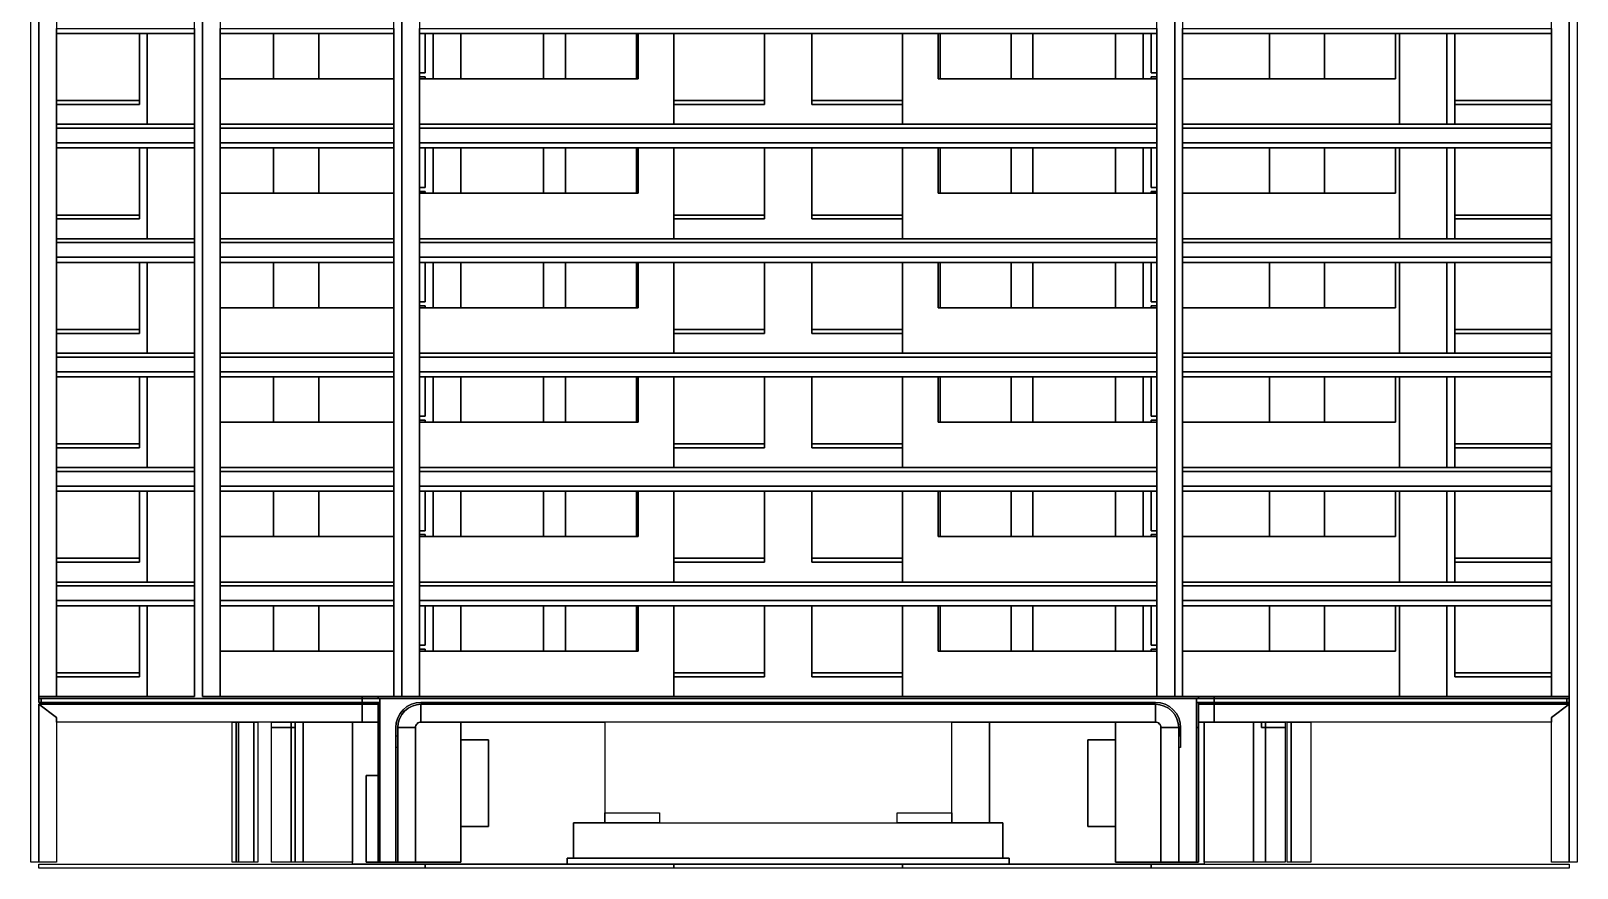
# Model space of a CAD drawing. Header units: millimetres. Extents: x -25965 to 187219, y -30169 to 81984.
# Drawn here: x 73003 to 112203, y -30169 to -8954 of the extents above; entities that cross this region are included whole.
import ezdxf

# ---------------------------------------------------------------- set-up
doc = ezdxf.new("R2010")
doc.units = ezdxf.units.MM
doc.layers.add('DXMX_ProjectView_Evelation_DEFAULT_6#_立面图_南_A_5503c17e-7fd7-494a-b23d-2cd0260ec1db$0$AE-ELEV-3', color=252, linetype='Continuous')

msp = doc.modelspace()

# ---------------------------------------------------------------- linework, layer by layer
at = {"layer": 'DXMX_ProjectView_Evelation_DEFAULT_6#_立面图_南_A_5503c17e-7fd7-494a-b23d-2cd0260ec1db$0$AE-ELEV-3', "linetype": 'Continuous'}
for points in [[(77353, 49581), (77353, 49581), (77353, 53981), (77803, 53981), (77803, -25819), (77353, -25819), (77353, 49581)], [(73203, 49581), (73653, 49581), (73653, -25819), (73203, -25819), (73203, -25869), (73264, -25869), (73264, -25969), (73203, -25969), (73203, 49581)], [(111553, -26352), (112003, -26019), (112003, -25969), (111943, -25969), (111943, -25869), (112003, -25869), (112003, -25819), (111553, -25819), (111553, 49581), (112003, 49581), (112003, -30019), (111553, -30019), (111553, -26352)], [(82403, 48981), (82853, 48981), (82853, -25819), (82403, -25819), (82403, 48981)], [(101553, 48981), (102003, 48981), (102003, -25819), (101553, -25819), (101553, 48981)], [(73653, -8889), (77153, -8889), (77153, -9019), (73653, -9019), (73653, -8889)], [(77803, -8889), (82203, -8889), (82203, -9019), (77803, -9019), (77803, -8889)], [(82853, -8889), (101553, -8889), (101553, -9019), (82853, -9019), (82853, -8889)], [(102203, -8889), (111553, -8889), (111553, -9019), (102203, -9019), (102203, -8889)], [(75753, -10719), (73653, -10719), (73653, -9019), (75753, -9019), (75753, -10719)], [(73653, -10819), (75753, -10819), (75753, -9019), (75953, -9019), (75953, -11319), (73653, -11319), (73653, -10819)], [(77153, -9019), (77153, -11319), (75953, -11319), (75953, -9019), (77153, -9019)], [(79153, -9019), (79153, -10169), (77803, -10169), (77803, -9019), (79153, -9019)], [(79153, -9019), (80303, -9019), (80303, -10169), (79153, -10169), (79153, -9019)], [(82203, -10169), (80303, -10169), (80303, -9019), (82203, -9019), (82203, -10169)], [(82853, -10019), (82853, -9019), (83003, -9019), (83003, -10019), (82853, -10019)], [(82853, -10169), (88403, -10169), (88403, -9019), (89303, -9019), (89303, -11319), (82853, -11319), (82853, -10169)], [(83003, -10119), (82853, -10119), (82853, -10019), (83003, -10019), (83003, -9019), (83203, -9019), (83203, -10169), (83003, -10169), (83003, -10119)], [(83203, -9019), (83903, -9019), (83903, -10169), (83203, -10169), (83203, -9019)], [(86003, -10169), (83903, -10169), (83903, -9019), (86003, -9019), (86003, -10169)], [(86003, -9019), (86553, -9019), (86553, -10169), (86003, -10169), (86003, -9019)], [(88353, -10169), (86553, -10169), (86553, -9019), (88353, -9019), (88353, -10169)], [(88353, -9019), (88403, -9019), (88403, -10169), (88353, -10169), (88353, -9019)], [(89303, -10719), (89303, -9019), (91603, -9019), (91603, -10719), (89303, -10719)], [(89303, -10819), (91603, -10819), (91603, -9019), (92803, -9019), (92803, -10819), (95103, -10819), (95103, -11319), (89303, -11319), (89303, -10819)], [(95103, -10719), (92803, -10719), (92803, -9019), (95103, -9019), (95103, -10719)], [(95103, -9019), (96003, -9019), (96003, -10169), (101553, -10169), (101553, -11319), (95103, -11319), (95103, -9019)], [(96003, -9019), (96053, -9019), (96053, -10169), (96003, -10169), (96003, -9019)], [(97853, -10169), (96053, -10169), (96053, -9019), (97853, -9019), (97853, -10169)], [(97853, -9019), (98403, -9019), (98403, -10169), (97853, -10169), (97853, -9019)], [(100503, -10169), (98403, -10169), (98403, -9019), (100503, -9019), (100503, -10169)], [(100503, -9019), (101203, -9019), (101203, -10169), (100503, -10169), (100503, -9019)], [(101203, -9019), (101403, -9019), (101403, -10019), (101553, -10019), (101553, -10119), (101403, -10119), (101403, -10169), (101203, -10169), (101203, -9019)], [(101553, -10019), (101403, -10019), (101403, -9019), (101553, -9019), (101553, -10019)], [(104403, -9019), (104403, -10169), (102203, -10169), (102203, -9019), (104403, -9019)], [(102203, -10169), (107603, -10169), (107603, -9019), (107703, -9019), (107703, -11319), (102203, -11319), (102203, -10169)], [(104403, -9019), (105803, -9019), (105803, -10169), (104403, -10169), (104403, -9019)], [(107603, -10169), (105803, -10169), (105803, -9019), (107603, -9019), (107603, -10169)], [(107703, -11319), (107703, -9019), (108903, -9019), (108903, -11319), (107703, -11319)], [(108903, -9019), (109103, -9019), (109103, -11319), (108903, -11319), (108903, -9019)], [(109103, -10719), (109103, -9019), (111553, -9019), (111553, -10719), (109103, -10719)], [(77803, -10169), (82203, -10169), (82203, -11319), (77803, -11319), (77803, -10169)], [(82853, -10119), (83003, -10119), (83003, -10169), (82853, -10169), (82853, -10119)], [(101553, -10169), (101403, -10169), (101403, -10119), (101553, -10119), (101553, -10169)], [(73653, -10719), (75753, -10719), (75753, -10819), (73653, -10819), (73653, -10719)], [(89303, -10719), (91603, -10719), (91603, -10819), (89303, -10819), (89303, -10719)], [(92803, -10719), (95103, -10719), (95103, -10819), (92803, -10819), (92803, -10719)], [(109103, -10719), (111553, -10719), (111553, -10819), (109103, -10819), (109103, -10719)], [(109103, -10819), (111553, -10819), (111553, -11319), (109103, -11319), (109103, -10819)], [(73653, -11319), (77153, -11319), (77153, -11419), (73653, -11419), (73653, -11319)], [(77803, -11319), (82203, -11319), (82203, -11419), (77803, -11419), (77803, -11319)], [(82853, -11319), (101553, -11319), (101553, -11419), (82853, -11419), (82853, -11319)], [(102203, -11319), (111553, -11319), (111553, -11419), (102203, -11419), (102203, -11319)], [(73653, -11419), (77153, -11419), (77153, -11789), (73653, -11789), (73653, -11419)], [(77803, -11419), (82203, -11419), (82203, -11789), (77803, -11789), (77803, -11419)], [(82853, -11419), (101553, -11419), (101553, -11789), (82853, -11789), (82853, -11419)], [(102203, -11419), (111553, -11419), (111553, -11789), (102203, -11789), (102203, -11419)], [(73653, -11789), (77153, -11789), (77153, -11919), (73653, -11919), (73653, -11789)], [(75753, -13619), (73653, -13619), (73653, -11919), (75753, -11919), (75753, -13619)], [(73653, -13719), (75753, -13719), (75753, -11919), (75953, -11919), (75953, -14219), (73653, -14219), (73653, -13719)], [(77153, -11919), (77153, -14219), (75953, -14219), (75953, -11919), (77153, -11919)], [(77803, -11789), (82203, -11789), (82203, -11919), (77803, -11919), (77803, -11789)], [(79153, -11919), (79153, -13069), (77803, -13069), (77803, -11919), (79153, -11919)], [(79153, -11919), (80303, -11919), (80303, -13069), (79153, -13069), (79153, -11919)], [(82203, -13069), (80303, -13069), (80303, -11919), (82203, -11919), (82203, -13069)], [(82853, -11789), (101553, -11789), (101553, -11919), (82853, -11919), (82853, -11789)], [(82853, -12919), (82853, -11919), (83003, -11919), (83003, -12919), (82853, -12919)], [(82853, -13069), (88403, -13069), (88403, -11919), (89303, -11919), (89303, -14219), (82853, -14219), (82853, -13069)], [(83003, -13019), (82853, -13019), (82853, -12919), (83003, -12919), (83003, -11919), (83203, -11919), (83203, -13069), (83003, -13069), (83003, -13019)], [(83203, -11919), (83903, -11919), (83903, -13069), (83203, -13069), (83203, -11919)], [(86003, -13069), (83903, -13069), (83903, -11919), (86003, -11919), (86003, -13069)], [(86003, -11919), (86553, -11919), (86553, -13069), (86003, -13069), (86003, -11919)], [(88353, -13069), (86553, -13069), (86553, -11919), (88353, -11919), (88353, -13069)], [(88353, -11919), (88403, -11919), (88403, -13069), (88353, -13069), (88353, -11919)], [(89303, -13619), (89303, -11919), (91603, -11919), (91603, -13619), (89303, -13619)], [(89303, -13719), (91603, -13719), (91603, -11919), (92803, -11919), (92803, -13719), (95103, -13719), (95103, -14219), (89303, -14219), (89303, -13719)], [(95103, -13619), (92803, -13619), (92803, -11919), (95103, -11919), (95103, -13619)], [(95103, -11919), (96003, -11919), (96003, -13069), (101553, -13069), (101553, -14219), (95103, -14219), (95103, -11919)], [(96003, -11919), (96053, -11919), (96053, -13069), (96003, -13069), (96003, -11919)], [(97853, -13069), (96053, -13069), (96053, -11919), (97853, -11919), (97853, -13069)], [(97853, -11919), (98403, -11919), (98403, -13069), (97853, -13069), (97853, -11919)], [(100503, -13069), (98403, -13069), (98403, -11919), (100503, -11919), (100503, -13069)], [(100503, -11919), (101203, -11919), (101203, -13069), (100503, -13069), (100503, -11919)], [(101203, -11919), (101403, -11919), (101403, -12919), (101553, -12919), (101553, -13019), (101403, -13019), (101403, -13069), (101203, -13069), (101203, -11919)], [(101553, -12919), (101403, -12919), (101403, -11919), (101553, -11919), (101553, -12919)], [(102203, -11789), (111553, -11789), (111553, -11919), (102203, -11919), (102203, -11789)], [(104403, -11919), (104403, -13069), (102203, -13069), (102203, -11919), (104403, -11919)], [(102203, -13069), (107603, -13069), (107603, -11919), (107703, -11919), (107703, -14219), (102203, -14219), (102203, -13069)], [(104403, -11919), (105803, -11919), (105803, -13069), (104403, -13069), (104403, -11919)], [(107603, -13069), (105803, -13069), (105803, -11919), (107603, -11919), (107603, -13069)], [(107703, -14219), (107703, -11919), (108903, -11919), (108903, -14219), (107703, -14219)], [(108903, -11919), (109103, -11919), (109103, -14219), (108903, -14219), (108903, -11919)], [(109103, -13619), (109103, -11919), (111553, -11919), (111553, -13619), (109103, -13619)], [(77803, -13069), (82203, -13069), (82203, -14219), (77803, -14219), (77803, -13069)], [(82853, -13019), (83003, -13019), (83003, -13069), (82853, -13069), (82853, -13019)], [(101553, -13069), (101403, -13069), (101403, -13019), (101553, -13019), (101553, -13069)], [(73653, -13619), (75753, -13619), (75753, -13719), (73653, -13719), (73653, -13619)], [(89303, -13619), (91603, -13619), (91603, -13719), (89303, -13719), (89303, -13619)], [(92803, -13619), (95103, -13619), (95103, -13719), (92803, -13719), (92803, -13619)], [(109103, -13619), (111553, -13619), (111553, -13719), (109103, -13719), (109103, -13619)], [(109103, -13719), (111553, -13719), (111553, -14219), (109103, -14219), (109103, -13719)], [(73653, -14219), (77153, -14219), (77153, -14319), (73653, -14319), (73653, -14219)], [(73653, -14319), (77153, -14319), (77153, -14689), (73653, -14689), (73653, -14319)], [(77803, -14219), (82203, -14219), (82203, -14319), (77803, -14319), (77803, -14219)], [(77803, -14319), (82203, -14319), (82203, -14689), (77803, -14689), (77803, -14319)], [(82853, -14219), (101553, -14219), (101553, -14319), (82853, -14319), (82853, -14219)], [(82853, -14319), (101553, -14319), (101553, -14689), (82853, -14689), (82853, -14319)], [(102203, -14219), (111553, -14219), (111553, -14319), (102203, -14319), (102203, -14219)], [(102203, -14319), (111553, -14319), (111553, -14689), (102203, -14689), (102203, -14319)], [(73653, -14689), (77153, -14689), (77153, -14819), (73653, -14819), (73653, -14689)], [(75753, -16519), (73653, -16519), (73653, -14819), (75753, -14819), (75753, -16519)], [(73653, -16619), (75753, -16619), (75753, -14819), (75953, -14819), (75953, -17119), (73653, -17119), (73653, -16619)], [(77153, -14819), (77153, -17119), (75953, -17119), (75953, -14819), (77153, -14819)], [(77803, -14689), (82203, -14689), (82203, -14819), (77803, -14819), (77803, -14689)], [(79153, -14819), (79153, -15969), (77803, -15969), (77803, -14819), (79153, -14819)], [(79153, -14819), (80303, -14819), (80303, -15969), (79153, -15969), (79153, -14819)], [(82203, -15969), (80303, -15969), (80303, -14819), (82203, -14819), (82203, -15969)], [(82853, -14689), (101553, -14689), (101553, -14819), (82853, -14819), (82853, -14689)], [(82853, -15819), (82853, -14819), (83003, -14819), (83003, -15819), (82853, -15819)], [(82853, -15969), (88403, -15969), (88403, -14819), (89303, -14819), (89303, -17119), (82853, -17119), (82853, -15969)], [(83003, -15919), (82853, -15919), (82853, -15819), (83003, -15819), (83003, -14819), (83203, -14819), (83203, -15969), (83003, -15969), (83003, -15919)], [(83203, -14819), (83903, -14819), (83903, -15969), (83203, -15969), (83203, -14819)], [(86003, -15969), (83903, -15969), (83903, -14819), (86003, -14819), (86003, -15969)], [(86003, -14819), (86553, -14819), (86553, -15969), (86003, -15969), (86003, -14819)], [(88353, -15969), (86553, -15969), (86553, -14819), (88353, -14819), (88353, -15969)], [(88353, -14819), (88403, -14819), (88403, -15969), (88353, -15969), (88353, -14819)], [(89303, -16519), (89303, -14819), (91603, -14819), (91603, -16519), (89303, -16519)], [(89303, -16619), (91603, -16619), (91603, -14819), (92803, -14819), (92803, -16619), (95103, -16619), (95103, -17119), (89303, -17119), (89303, -16619)], [(95103, -16519), (92803, -16519), (92803, -14819), (95103, -14819), (95103, -16519)], [(95103, -14819), (96003, -14819), (96003, -15969), (101553, -15969), (101553, -17119), (95103, -17119), (95103, -14819)], [(96003, -14819), (96053, -14819), (96053, -15969), (96003, -15969), (96003, -14819)], [(97853, -15969), (96053, -15969), (96053, -14819), (97853, -14819), (97853, -15969)], [(97853, -14819), (98403, -14819), (98403, -15969), (97853, -15969), (97853, -14819)], [(100503, -15969), (98403, -15969), (98403, -14819), (100503, -14819), (100503, -15969)], [(100503, -14819), (101203, -14819), (101203, -15969), (100503, -15969), (100503, -14819)], [(101203, -14819), (101403, -14819), (101403, -15819), (101553, -15819), (101553, -15919), (101403, -15919), (101403, -15969), (101203, -15969), (101203, -14819)], [(101553, -15819), (101403, -15819), (101403, -14819), (101553, -14819), (101553, -15819)], [(102203, -14689), (111553, -14689), (111553, -14819), (102203, -14819), (102203, -14689)], [(104403, -14819), (104403, -15969), (102203, -15969), (102203, -14819), (104403, -14819)], [(102203, -15969), (107603, -15969), (107603, -14819), (107703, -14819), (107703, -17119), (102203, -17119), (102203, -15969)], [(104403, -14819), (105803, -14819), (105803, -15969), (104403, -15969), (104403, -14819)], [(107603, -15969), (105803, -15969), (105803, -14819), (107603, -14819), (107603, -15969)], [(107703, -17119), (107703, -14819), (108903, -14819), (108903, -17119), (107703, -17119)], [(108903, -14819), (109103, -14819), (109103, -17119), (108903, -17119), (108903, -14819)], [(109103, -16519), (109103, -14819), (111553, -14819), (111553, -16519), (109103, -16519)], [(77803, -15969), (82203, -15969), (82203, -17119), (77803, -17119), (77803, -15969)], [(82853, -15919), (83003, -15919), (83003, -15969), (82853, -15969), (82853, -15919)], [(101553, -15969), (101403, -15969), (101403, -15919), (101553, -15919), (101553, -15969)], [(73653, -16519), (75753, -16519), (75753, -16619), (73653, -16619), (73653, -16519)], [(89303, -16519), (91603, -16519), (91603, -16619), (89303, -16619), (89303, -16519)], [(92803, -16519), (95103, -16519), (95103, -16619), (92803, -16619), (92803, -16519)], [(109103, -16519), (111553, -16519), (111553, -16619), (109103, -16619), (109103, -16519)], [(109103, -16619), (111553, -16619), (111553, -17119), (109103, -17119), (109103, -16619)], [(73653, -17119), (77153, -17119), (77153, -17219), (73653, -17219), (73653, -17119)], [(73653, -17219), (77153, -17219), (77153, -17589), (73653, -17589), (73653, -17219)], [(77803, -17119), (82203, -17119), (82203, -17219), (77803, -17219), (77803, -17119)], [(77803, -17219), (82203, -17219), (82203, -17589), (77803, -17589), (77803, -17219)], [(82853, -17119), (101553, -17119), (101553, -17219), (82853, -17219), (82853, -17119)], [(82853, -17219), (101553, -17219), (101553, -17589), (82853, -17589), (82853, -17219)], [(102203, -17119), (111553, -17119), (111553, -17219), (102203, -17219), (102203, -17119)], [(102203, -17219), (111553, -17219), (111553, -17589), (102203, -17589), (102203, -17219)], [(73653, -17589), (77153, -17589), (77153, -17719), (73653, -17719), (73653, -17589)], [(77803, -17589), (82203, -17589), (82203, -17719), (77803, -17719), (77803, -17589)], [(82853, -17589), (101553, -17589), (101553, -17719), (82853, -17719), (82853, -17589)], [(102203, -17589), (111553, -17589), (111553, -17719), (102203, -17719), (102203, -17589)], [(75753, -19419), (73653, -19419), (73653, -17719), (75753, -17719), (75753, -19419)], [(73653, -19519), (75753, -19519), (75753, -17719), (75953, -17719), (75953, -20019), (73653, -20019), (73653, -19519)], [(77153, -17719), (77153, -20019), (75953, -20019), (75953, -17719), (77153, -17719)], [(79153, -17719), (79153, -18869), (77803, -18869), (77803, -17719), (79153, -17719)], [(79153, -17719), (80303, -17719), (80303, -18869), (79153, -18869), (79153, -17719)], [(82203, -18869), (80303, -18869), (80303, -17719), (82203, -17719), (82203, -18869)], [(82853, -18719), (82853, -17719), (83003, -17719), (83003, -18719), (82853, -18719)], [(82853, -18869), (88403, -18869), (88403, -17719), (89303, -17719), (89303, -20019), (82853, -20019), (82853, -18869)], [(83003, -18819), (82853, -18819), (82853, -18719), (83003, -18719), (83003, -17719), (83203, -17719), (83203, -18869), (83003, -18869), (83003, -18819)], [(83203, -17719), (83903, -17719), (83903, -18869), (83203, -18869), (83203, -17719)], [(86003, -18869), (83903, -18869), (83903, -17719), (86003, -17719), (86003, -18869)], [(86003, -17719), (86553, -17719), (86553, -18869), (86003, -18869), (86003, -17719)], [(88353, -18869), (86553, -18869), (86553, -17719), (88353, -17719), (88353, -18869)], [(88353, -17719), (88403, -17719), (88403, -18869), (88353, -18869), (88353, -17719)], [(89303, -19419), (89303, -17719), (91603, -17719), (91603, -19419), (89303, -19419)], [(89303, -19519), (91603, -19519), (91603, -17719), (92803, -17719), (92803, -19519), (95103, -19519), (95103, -20019), (89303, -20019), (89303, -19519)], [(95103, -19419), (92803, -19419), (92803, -17719), (95103, -17719), (95103, -19419)], [(95103, -17719), (96003, -17719), (96003, -18869), (101553, -18869), (101553, -20019), (95103, -20019), (95103, -17719)], [(96003, -17719), (96053, -17719), (96053, -18869), (96003, -18869), (96003, -17719)], [(97853, -18869), (96053, -18869), (96053, -17719), (97853, -17719), (97853, -18869)], [(97853, -17719), (98403, -17719), (98403, -18869), (97853, -18869), (97853, -17719)], [(100503, -18869), (98403, -18869), (98403, -17719), (100503, -17719), (100503, -18869)], [(100503, -17719), (101203, -17719), (101203, -18869), (100503, -18869), (100503, -17719)], [(101203, -17719), (101403, -17719), (101403, -18719), (101553, -18719), (101553, -18819), (101403, -18819), (101403, -18869), (101203, -18869), (101203, -17719)], [(101553, -18719), (101403, -18719), (101403, -17719), (101553, -17719), (101553, -18719)], [(104403, -17719), (104403, -18869), (102203, -18869), (102203, -17719), (104403, -17719)], [(102203, -18869), (107603, -18869), (107603, -17719), (107703, -17719), (107703, -20019), (102203, -20019), (102203, -18869)], [(104403, -17719), (105803, -17719), (105803, -18869), (104403, -18869), (104403, -17719)], [(107603, -18869), (105803, -18869), (105803, -17719), (107603, -17719), (107603, -18869)], [(107703, -20019), (107703, -17719), (108903, -17719), (108903, -20019), (107703, -20019)], [(108903, -17719), (109103, -17719), (109103, -20019), (108903, -20019), (108903, -17719)], [(109103, -19419), (109103, -17719), (111553, -17719), (111553, -19419), (109103, -19419)], [(77803, -18869), (82203, -18869), (82203, -20019), (77803, -20019), (77803, -18869)], [(82853, -18819), (83003, -18819), (83003, -18869), (82853, -18869), (82853, -18819)], [(101553, -18869), (101403, -18869), (101403, -18819), (101553, -18819), (101553, -18869)], [(73653, -19419), (75753, -19419), (75753, -19519), (73653, -19519), (73653, -19419)], [(89303, -19419), (91603, -19419), (91603, -19519), (89303, -19519), (89303, -19419)], [(92803, -19419), (95103, -19419), (95103, -19519), (92803, -19519), (92803, -19419)], [(109103, -19419), (111553, -19419), (111553, -19519), (109103, -19519), (109103, -19419)], [(109103, -19519), (111553, -19519), (111553, -20019), (109103, -20019), (109103, -19519)], [(73653, -20019), (77153, -20019), (77153, -20119), (73653, -20119), (73653, -20019)], [(73653, -20119), (77153, -20119), (77153, -20489), (73653, -20489), (73653, -20119)], [(77803, -20019), (82203, -20019), (82203, -20119), (77803, -20119), (77803, -20019)], [(77803, -20119), (82203, -20119), (82203, -20489), (77803, -20489), (77803, -20119)], [(82853, -20019), (101553, -20019), (101553, -20119), (82853, -20119), (82853, -20019)], [(82853, -20119), (101553, -20119), (101553, -20489), (82853, -20489), (82853, -20119)], [(102203, -20019), (111553, -20019), (111553, -20119), (102203, -20119), (102203, -20019)], [(102203, -20119), (111553, -20119), (111553, -20489), (102203, -20489), (102203, -20119)], [(73653, -20489), (77153, -20489), (77153, -20619), (73653, -20619), (73653, -20489)], [(75753, -22319), (73653, -22319), (73653, -20619), (75753, -20619), (75753, -22319)], [(73653, -22419), (75753, -22419), (75753, -20619), (75953, -20619), (75953, -22919), (73653, -22919), (73653, -22419)], [(77153, -20619), (77153, -22919), (75953, -22919), (75953, -20619), (77153, -20619)], [(77803, -20489), (82203, -20489), (82203, -20619), (77803, -20619), (77803, -20489)], [(79153, -20619), (79153, -21769), (77803, -21769), (77803, -20619), (79153, -20619)], [(79153, -20619), (80303, -20619), (80303, -21769), (79153, -21769), (79153, -20619)], [(82203, -21769), (80303, -21769), (80303, -20619), (82203, -20619), (82203, -21769)], [(82853, -20489), (101553, -20489), (101553, -20619), (82853, -20619), (82853, -20489)], [(82853, -21619), (82853, -20619), (83003, -20619), (83003, -21619), (82853, -21619)], [(82853, -21769), (88403, -21769), (88403, -20619), (89303, -20619), (89303, -22919), (82853, -22919), (82853, -21769)], [(83003, -21719), (82853, -21719), (82853, -21619), (83003, -21619), (83003, -20619), (83203, -20619), (83203, -21769), (83003, -21769), (83003, -21719)], [(83203, -20619), (83903, -20619), (83903, -21769), (83203, -21769), (83203, -20619)], [(86003, -21769), (83903, -21769), (83903, -20619), (86003, -20619), (86003, -21769)], [(86003, -20619), (86553, -20619), (86553, -21769), (86003, -21769), (86003, -20619)], [(88353, -21769), (86553, -21769), (86553, -20619), (88353, -20619), (88353, -21769)], [(88353, -20619), (88403, -20619), (88403, -21769), (88353, -21769), (88353, -20619)], [(89303, -22319), (89303, -20619), (91603, -20619), (91603, -22319), (89303, -22319)], [(89303, -22419), (91603, -22419), (91603, -20619), (92803, -20619), (92803, -22419), (95103, -22419), (95103, -22919), (89303, -22919), (89303, -22419)], [(95103, -22319), (92803, -22319), (92803, -20619), (95103, -20619), (95103, -22319)], [(95103, -20619), (96003, -20619), (96003, -21769), (101553, -21769), (101553, -22919), (95103, -22919), (95103, -20619)], [(96003, -20619), (96053, -20619), (96053, -21769), (96003, -21769), (96003, -20619)], [(97853, -21769), (96053, -21769), (96053, -20619), (97853, -20619), (97853, -21769)], [(97853, -20619), (98403, -20619), (98403, -21769), (97853, -21769), (97853, -20619)], [(100503, -21769), (98403, -21769), (98403, -20619), (100503, -20619), (100503, -21769)], [(100503, -20619), (101203, -20619), (101203, -21769), (100503, -21769), (100503, -20619)], [(101203, -20619), (101403, -20619), (101403, -21619), (101553, -21619), (101553, -21719), (101403, -21719), (101403, -21769), (101203, -21769), (101203, -20619)], [(101553, -21619), (101403, -21619), (101403, -20619), (101553, -20619), (101553, -21619)], [(102203, -20489), (111553, -20489), (111553, -20619), (102203, -20619), (102203, -20489)], [(104403, -20619), (104403, -21769), (102203, -21769), (102203, -20619), (104403, -20619)], [(102203, -21769), (107603, -21769), (107603, -20619), (107703, -20619), (107703, -22919), (102203, -22919), (102203, -21769)], [(104403, -20619), (105803, -20619), (105803, -21769), (104403, -21769), (104403, -20619)], [(107603, -21769), (105803, -21769), (105803, -20619), (107603, -20619), (107603, -21769)], [(107703, -22919), (107703, -20619), (108903, -20619), (108903, -22919), (107703, -22919)], [(108903, -20619), (109103, -20619), (109103, -22919), (108903, -22919), (108903, -20619)], [(109103, -22319), (109103, -20619), (111553, -20619), (111553, -22319), (109103, -22319)], [(77803, -21769), (82203, -21769), (82203, -22919), (77803, -22919), (77803, -21769)], [(82853, -21719), (83003, -21719), (83003, -21769), (82853, -21769), (82853, -21719)], [(101553, -21769), (101403, -21769), (101403, -21719), (101553, -21719), (101553, -21769)], [(73653, -22319), (75753, -22319), (75753, -22419), (73653, -22419), (73653, -22319)], [(89303, -22319), (91603, -22319), (91603, -22419), (89303, -22419), (89303, -22319)], [(92803, -22319), (95103, -22319), (95103, -22419), (92803, -22419), (92803, -22319)], [(109103, -22319), (111553, -22319), (111553, -22419), (109103, -22419), (109103, -22319)], [(109103, -22419), (111553, -22419), (111553, -22919), (109103, -22919), (109103, -22419)], [(73653, -22919), (77153, -22919), (77153, -23019), (73653, -23019), (73653, -22919)], [(73653, -23019), (77153, -23019), (77153, -23389), (73653, -23389), (73653, -23019)], [(77803, -22919), (82203, -22919), (82203, -23019), (77803, -23019), (77803, -22919)], [(77803, -23019), (82203, -23019), (82203, -23389), (77803, -23389), (77803, -23019)], [(82853, -22919), (101553, -22919), (101553, -23019), (82853, -23019), (82853, -22919)], [(82853, -23019), (101553, -23019), (101553, -23389), (82853, -23389), (82853, -23019)], [(102203, -22919), (111553, -22919), (111553, -23019), (102203, -23019), (102203, -22919)], [(102203, -23019), (111553, -23019), (111553, -23389), (102203, -23389), (102203, -23019)], [(73653, -23389), (77153, -23389), (77153, -23519), (73653, -23519), (73653, -23389)], [(75753, -25219), (73653, -25219), (73653, -23519), (75753, -23519), (75753, -25219)], [(73653, -25319), (75753, -25319), (75753, -23519), (75953, -23519), (75953, -25819), (73653, -25819), (73653, -25319)], [(77153, -23519), (77153, -25819), (75953, -25819), (75953, -23519), (77153, -23519)], [(77803, -23389), (82203, -23389), (82203, -23519), (77803, -23519), (77803, -23389)], [(79153, -23519), (79153, -24669), (77803, -24669), (77803, -23519), (79153, -23519)], [(79153, -23519), (80303, -23519), (80303, -24669), (79153, -24669), (79153, -23519)], [(82203, -24669), (80303, -24669), (80303, -23519), (82203, -23519), (82203, -24669)], [(82853, -23389), (101553, -23389), (101553, -23519), (82853, -23519), (82853, -23389)], [(82853, -24519), (82853, -23519), (83003, -23519), (83003, -24519), (82853, -24519)], [(82853, -24669), (88403, -24669), (88403, -23519), (89303, -23519), (89303, -25819), (82853, -25819), (82853, -24669)], [(83003, -24619), (82853, -24619), (82853, -24519), (83003, -24519), (83003, -23519), (83203, -23519), (83203, -24669), (83003, -24669), (83003, -24619)], [(83203, -23519), (83903, -23519), (83903, -24669), (83203, -24669), (83203, -23519)], [(86003, -24669), (83903, -24669), (83903, -23519), (86003, -23519), (86003, -24669)], [(86003, -23519), (86553, -23519), (86553, -24669), (86003, -24669), (86003, -23519)], [(88353, -24669), (86553, -24669), (86553, -23519), (88353, -23519), (88353, -24669)], [(88353, -23519), (88403, -23519), (88403, -24669), (88353, -24669), (88353, -23519)], [(89303, -25219), (89303, -23519), (91603, -23519), (91603, -25219), (89303, -25219)], [(89303, -25319), (91603, -25319), (91603, -23519), (92803, -23519), (92803, -25319), (95103, -25319), (95103, -25819), (89303, -25819), (89303, -25319)], [(95103, -25219), (92803, -25219), (92803, -23519), (95103, -23519), (95103, -25219)], [(95103, -23519), (96003, -23519), (96003, -24669), (101553, -24669), (101553, -25819), (95103, -25819), (95103, -23519)], [(96003, -23519), (96053, -23519), (96053, -24669), (96003, -24669), (96003, -23519)], [(97853, -24669), (96053, -24669), (96053, -23519), (97853, -23519), (97853, -24669)], [(97853, -23519), (98403, -23519), (98403, -24669), (97853, -24669), (97853, -23519)], [(100503, -24669), (98403, -24669), (98403, -23519), (100503, -23519), (100503, -24669)], [(100503, -23519), (101203, -23519), (101203, -24669), (100503, -24669), (100503, -23519)], [(101203, -23519), (101403, -23519), (101403, -24519), (101553, -24519), (101553, -24619), (101403, -24619), (101403, -24669), (101203, -24669), (101203, -23519)], [(101553, -24519), (101403, -24519), (101403, -23519), (101553, -23519), (101553, -24519)], [(102203, -23389), (111553, -23389), (111553, -23519), (102203, -23519), (102203, -23389)], [(104403, -23519), (104403, -24669), (102203, -24669), (102203, -23519), (104403, -23519)], [(102203, -24669), (107603, -24669), (107603, -23519), (107703, -23519), (107703, -25819), (102203, -25819), (102203, -24669)], [(104403, -23519), (105803, -23519), (105803, -24669), (104403, -24669), (104403, -23519)], [(107603, -24669), (105803, -24669), (105803, -23519), (107603, -23519), (107603, -24669)], [(107703, -25819), (107703, -23519), (108903, -23519), (108903, -25819), (107703, -25819)], [(108903, -23519), (109103, -23519), (109103, -25319), (111553, -25319), (111553, -25819), (108903, -25819), (108903, -23519)], [(109103, -25219), (109103, -23519), (111553, -23519), (111553, -25219), (109103, -25219)], [(77803, -24669), (82203, -24669), (82203, -25819), (77803, -25819), (77803, -24669)], [(82853, -24619), (83003, -24619), (83003, -24669), (82853, -24669), (82853, -24619)], [(101553, -24669), (101403, -24669), (101403, -24619), (101553, -24619), (101553, -24669)], [(73653, -25219), (75753, -25219), (75753, -25319), (73653, -25319), (73653, -25219)], [(89303, -25219), (91603, -25219), (91603, -25319), (89303, -25319), (89303, -25219)], [(92803, -25219), (95103, -25219), (95103, -25319), (92803, -25319), (92803, -25219)], [(109103, -25219), (111553, -25219), (111553, -25319), (109103, -25319), (109103, -25219)], [(81403, -25869), (81403, -25969), (73264, -25969), (73264, -25869), (81403, -25869)], [(81403, -25819), (81803, -25819), (81803, -25869), (81403, -25869), (81403, -25819)], [(81853, -25969), (81403, -25969), (81403, -25869), (81853, -25869), (81853, -25969)], [(81803, -25819), (102603, -25819), (102603, -25869), (81803, -25869), (81803, -25819)], [(102103, -26819), (102153, -26819), (102153, -26609), (102141, -26484), (102105, -26364), (102046, -26253), (101966, -26156), (101869, -26076), (101758, -26017), (101638, -25981), (101513, -25969), (82893, -25969), (82769, -25981), (82649, -26017), (82538, -26076), (82441, -26156), (82361, -26253), (82302, -26364), (82266, -26484), (82253, -26609), (82253, -30019), (81853, -30019), (81853, -25869), (102553, -25869), (102553, -30019), (102103, -30019), (102103, -26819)], [(103003, -25869), (103003, -25969), (102553, -25969), (102553, -25869), (103003, -25869)], [(102603, -25819), (103003, -25819), (103003, -25869), (102603, -25869), (102603, -25819)], [(103003, -25819), (112003, -25819), (112003, -25869), (103003, -25869), (103003, -25819)], [(111943, -25969), (103003, -25969), (103003, -25869), (111943, -25869), (111943, -25969)], [(73653, -26352), (73203, -26019), (81403, -26019), (81403, -26469), (73653, -26469), (73653, -26352)], [(73203, -26019), (73653, -26352), (73653, -30019), (73203, -30019), (73203, -26019)], [(81403, -25969), (81803, -25969), (81803, -26019), (81403, -26019), (81403, -25969)], [(81803, -26469), (81403, -26469), (81403, -26019), (81803, -26019), (81803, -26469)], [(81803, -25969), (81853, -25969), (81853, -26609), (81803, -26609), (81803, -25969)], [(102103, -26609), (102092, -26493), (102059, -26383), (102004, -26281), (101931, -26191), (101841, -26118), (101739, -26064), (101629, -26030), (101513, -26019), (82893, -26019), (82778, -26030), (82668, -26064), (82566, -26118), (82476, -26191), (82403, -26281), (82348, -26383), (82315, -26493), (82303, -26609), (82303, -27109), (82253, -27109), (82253, -26609), (82266, -26484), (82302, -26364), (82361, -26253), (82441, -26156), (82538, -26076), (82649, -26017), (82769, -25981), (82893, -25969), (101513, -25969), (101638, -25981), (101758, -26017), (101869, -26076), (101966, -26156), (102046, -26253), (102105, -26364), (102141, -26484), (102153, -26609), (102153, -27109), (102103, -27109), (102103, -26609)], [(82403, -26281), (82476, -26191), (82566, -26118), (82668, -26064), (82778, -26030), (82893, -26019), (82893, -26469), (82866, -26471), (82840, -26479), (82816, -26492), (82794, -26510), (82777, -26531), (82764, -26555), (82756, -26581), (82753, -26609), (82303, -26609), (82315, -26493), (82348, -26383), (82403, -26281)], [(82893, -26019), (101513, -26019), (101513, -26469), (82893, -26469), (82893, -26019)], [(101630, -26531), (101612, -26510), (101591, -26492), (101567, -26479), (101541, -26471), (101513, -26469), (101513, -26019), (101629, -26030), (101739, -26064), (101841, -26118), (101931, -26191), (102004, -26281), (102059, -26383), (102092, -26493), (102103, -26609), (101653, -26609), (101651, -26581), (101643, -26555), (101630, -26531)], [(102553, -25969), (102604, -25969), (102604, -26609), (102553, -26609), (102553, -25969)], [(102604, -25969), (103003, -25969), (103003, -26019), (102604, -26019), (102604, -25969)], [(103003, -26469), (102604, -26469), (102604, -26019), (103003, -26019), (103003, -26469)], [(103003, -25969), (112003, -25969), (112003, -26019), (103003, -26019), (103003, -25969)], [(112003, -26019), (111553, -26352), (111553, -26469), (103003, -26469), (103003, -26019), (112003, -26019)], [(78203, -30019), (78103, -30019), (78103, -26469), (78203, -26469), (78203, -30019)], [(78268, -30019), (78203, -30019), (78203, -26469), (78268, -26469), (78268, -30019)], [(78653, -30019), (78268, -30019), (78268, -26469), (78653, -26469), (78653, -30019)], [(78753, -30019), (78653, -30019), (78653, -26469), (78753, -26469), (78753, -30019)], [(79603, -26469), (79603, -26609), (79103, -26609), (79103, -26469), (79603, -26469)], [(79103, -26609), (79603, -26609), (79603, -30019), (79103, -30019), (79103, -26609)], [(79603, -26469), (79703, -26469), (79703, -26609), (79603, -26609), (79603, -26469)], [(79603, -26609), (79703, -26609), (79703, -27109), (79703, -27109), (79703, -30019), (79603, -30019), (79603, -26609)], [(79703, -26469), (79903, -26469), (79903, -30019), (79703, -30019), (79703, -26469)], [(79903, -26469), (81153, -26469), (81153, -30019), (79903, -30019), (79903, -26469)], [(81153, -26469), (81803, -26469), (81803, -27819), (81503, -27819), (81503, -30019), (83903, -30019), (83903, -29119), (84603, -29119), (84603, -26919), (83903, -26919), (83903, -26469), (87553, -26469), (87553, -29019), (86758, -29019), (86758, -29919), (86603, -29919), (86603, -30069), (81153, -30069), (81153, -26469)], [(81803, -26609), (81853, -26609), (81853, -30019), (81803, -30019), (81803, -26609)], [(82303, -26609), (82753, -26609), (82753, -30019), (82303, -30019), (82303, -26609)], [(82753, -26609), (82756, -26581), (82764, -26555), (82777, -26531), (82794, -26510), (82816, -26492), (82840, -26479), (82866, -26471), (82893, -26469), (83903, -26469), (83903, -30019), (82753, -30019), (82753, -26609)], [(97303, -29019), (96353, -29019), (96353, -26469), (97303, -26469), (97303, -29019)], [(97803, -29919), (97648, -29919), (97648, -29019), (97303, -29019), (97303, -26469), (100503, -26469), (100503, -26919), (99803, -26919), (99803, -29119), (100503, -29119), (100503, -30019), (102604, -30019), (102604, -26469), (102753, -26469), (102753, -30069), (97803, -30069), (97803, -29919)], [(100503, -26469), (101513, -26469), (101541, -26471), (101567, -26479), (101591, -26492), (101612, -26510), (101630, -26531), (101643, -26555), (101651, -26581), (101653, -26609), (101653, -30019), (100503, -30019), (100503, -26469)], [(101653, -26609), (102103, -26609), (102103, -30019), (101653, -30019), (101653, -26609)], [(102553, -26609), (102604, -26609), (102604, -30019), (102553, -30019), (102553, -26609)], [(102753, -26469), (104003, -26469), (104003, -30019), (102753, -30019), (102753, -26469)], [(104003, -26469), (104203, -26469), (104203, -26609), (104304, -26609), (104304, -27109), (104303, -27109), (104303, -30019), (104003, -30019), (104003, -26469)], [(104203, -26609), (104203, -26609), (104203, -26469), (104304, -26469), (104304, -26609), (104203, -26609), (104203, -26609)], [(104303, -27109), (104304, -27109), (104304, -26609), (104804, -26609), (104804, -27109), (104803, -27109), (104803, -30019), (104303, -30019), (104303, -27109)], [(104804, -26469), (104804, -26609), (104304, -26609), (104304, -26469), (104804, -26469)], [(104853, -26469), (104953, -26469), (104953, -30019), (104853, -30019), (104853, -26469)], [(105453, -30019), (104953, -30019), (104953, -26469), (105453, -26469), (105453, -30019)], [(79703, -27109), (79703, -26819), (79703, -26819), (79703, -30019), (79703, -30019), (79703, -27109), (79703, -27109)], [(82303, -30019), (82253, -30019), (82253, -26819), (82303, -26819), (82303, -30019)], [(83903, -29119), (83903, -26919), (84603, -26919), (84603, -29119), (83903, -29119)], [(99803, -29119), (99803, -26919), (100503, -26919), (100503, -29119), (99803, -29119)], [(81503, -30019), (81503, -27819), (81803, -27819), (81803, -30019), (81503, -30019)], [(87553, -28769), (88943, -28769), (88943, -29019), (87553, -29019), (87553, -28769)], [(94963, -28769), (96353, -28769), (96353, -29019), (94963, -29019), (94963, -28769)], [(86758, -29919), (86758, -29019), (97648, -29019), (97648, -29919), (86758, -29919)], [(73203, -30069), (83003, -30069), (83003, -30169), (73203, -30169), (73203, -30069)], [(83003, -30069), (89303, -30069), (89303, -30169), (83003, -30169), (83003, -30069)], [(86603, -29919), (97803, -29919), (97803, -30069), (86603, -30069), (86603, -29919)], [(89303, -30069), (95103, -30069), (95103, -30169), (89303, -30169), (89303, -30069)], [(95103, -30169), (95103, -30069), (101403, -30069), (101403, -30169), (95103, -30169)], [(101403, -30069), (112003, -30069), (112003, -30169), (101403, -30169), (101403, -30069)]]:
    msp.add_lwpolyline(points, close=True, dxfattribs=at)
for points in [[(73203, 49581), (73203, -25969), (81403, -25969), (81403, -26019), (73203, -26019), (73203, -30019), (73003, -30019), (73003, 49581)], [(77353, 49581), (77353, -25819), (81403, -25819), (81403, -25869), (73203, -25869), (73203, -25819), (77153, -25819), (77153, 49581)], [(112203, 49581), (112203, -30019), (112003, -30019), (112003, 49581)], [(82403, 48981), (82403, -25819), (82203, -25819), (82203, 49281)], [(102203, 49281), (102203, -25819), (102003, -25819), (102003, 48981)]]:
    msp.add_lwpolyline(points, dxfattribs=at)

doc.saveas('drawing.dxf')
